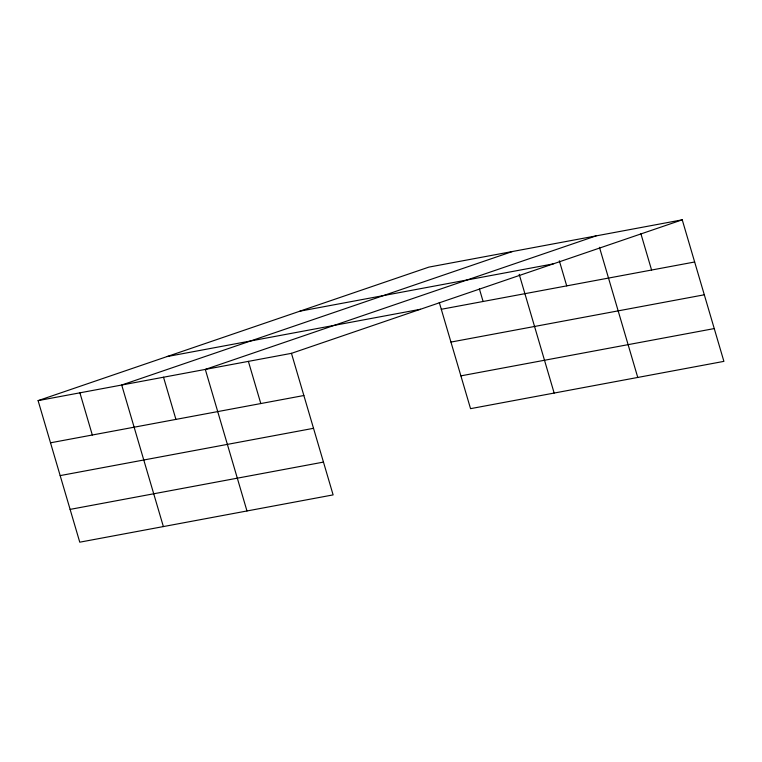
<?xml version="1.0" encoding="UTF-8"?>
<svg xmlns="http://www.w3.org/2000/svg" width="762" height="762" viewBox="0 0 762 762"><rect width="100%" height="100%" fill="white"/><g stroke="black" fill="none" stroke-linecap="round" stroke-linejoin="round"><path stroke-width="1.14" d="M38.1 400.631L291.455 353.339L333.118 494.89L79.762 542.182L38.1 400.631L428.882 267.11L682.238 219.818L723.9 361.369L470.545 408.661L439.283 302.447M512.493 251.498L121.71 385.02L163.373 526.58M596.094 235.896L205.311 369.418L246.974 510.969M291.455 353.339L682.238 219.818M299.923 311.172L553.279 263.881M167.059 356.568L420.414 309.277M441.293 309.286L694.649 261.995M450.942 342.081L704.307 294.789M50.511 442.808L303.867 395.516M460.886 375.866L714.251 328.574M60.169 475.602L313.525 428.311M70.114 509.387L323.469 462.096M640.842 233.553L651.586 270.034M599.456 247.298L637.756 377.447M559.327 260.795L566.709 285.874M519.198 274.301L554.155 393.059M479.412 288.941L483.098 301.485M248.383 361.378L260.804 403.555M163.516 377.219L175.927 419.395M79.905 392.83L92.316 435.007"/></g></svg>
